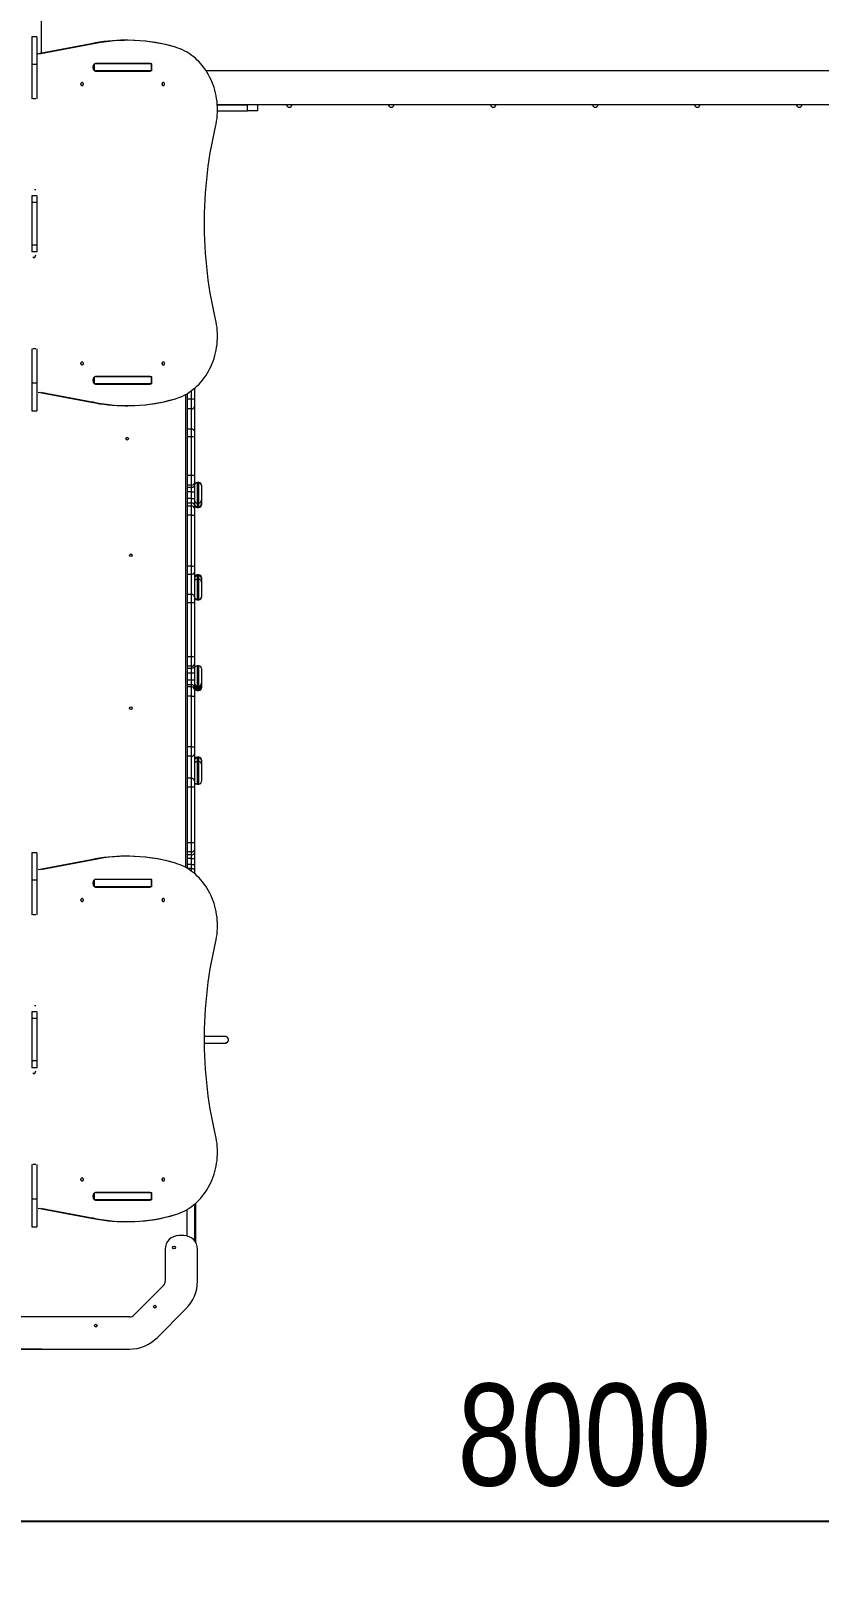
# Model space of a CAD drawing. Header units: millimetres. Extents: x -6400 to 6099, y -5761 to 5444.
# Drawn here: x -950 to 1368, y -3366 to 1187 of the extents above; entities that cross this region are included whole.
import ezdxf

# ---------------------------------------------------------------- set-up
doc = ezdxf.new("R2010")
doc.units = ezdxf.units.MM
doc.layers.add('DIKOM_РАЗМЕР_ЗОНА', color=7, linetype='Continuous')
doc.layers.add('DIKOM_РАЗМЕР_ОБЪЕКТА', color=7, linetype='Continuous')
doc.styles.add('style1', font='arial.ttf', dxfattribs={"width": 0.8})
doc.dimstyles.new('1-50', dxfattribs={"dimtxt": 300, "dimasz": 200, "dimexe": 100, "dimexo": 0, "dimgap": 100, "dimtad": 1, "dimdec": 0, "dimtxsty": 'style1', "dimcen": 200, "dimclrd": 7, "dimclre": 7, "dimclrt": 7, "dimadec": 1, "dimazin": 2, "dimtfac": 1, "dimtdec": 0, "dimtmove": 0, "dimatfit": 2, "dimfxl": 0, "dimlwd": 25, "dimlwe": 18, "dimarcsym": 0})

# ---------------------------------------------------------------- blocks, each defined once
blk = doc.blocks.new('*D11')
at = {"layer": 'Defpoints', "color": 0, "transparency": 16777216}
for p in [(4599.3, 269.7), (-3401.1, -2066.8), (-3401.1, -3197)]:
    blk.add_point(p, dxfattribs=at)
at = {"layer": 'DIKOM_РАЗМЕР_ОБЪЕКТА', "color": 7, "lineweight": 18, "transparency": 16777216}
for p, q in [((4599.3, 269.7), (4599.3, -3297)), ((-3401.1, -2066.8), (-3401.1, -3297))]:
    blk.add_line(p, q, dxfattribs=at)
at = {"layer": 'DIKOM_РАЗМЕР_ОБЪЕКТА', "color": 7, "lineweight": 25, "transparency": 16777216}
blk.add_line((4399.3, -3197), (-3201.1, -3197), dxfattribs=at)
at = {"layer": 'DIKOM_РАЗМЕР_ОБЪЕКТА', "color": 7, "transparency": 16777216}
for points in [[(-3201.1, -3163.7), (-3201.1, -3230.3), (-3401.1, -3197)], [(4399.3, -3163.7), (4399.3, -3230.3), (4599.3, -3197)]]:
    blk.add_solid(points, dxfattribs=at)
at = {"layer": 'DIKOM_РАЗМЕР_ОБЪЕКТА', "color": 7, "transparency": 16777216, "insert": (677, -2943.8), "char_height": 300, "attachment_point": 5, "style": 'style1'}
blk.add_mtext('8000', dxfattribs=at)
blk = doc.blocks.new('*D12')
at = {"layer": 'Defpoints', "color": 0, "transparency": 16777216}
for p in [(6099.3, 868.2), (-5401.1, -1782.3), (-5401.1, -5661.3)]:
    blk.add_point(p, dxfattribs=at)
at = {"layer": 'DIKOM_РАЗМЕР_ЗОНА', "color": 7, "lineweight": 18, "transparency": 16777216}
for p, q in [((6099.3, 868.2), (6099.3, -5761.3)), ((-5401.1, -1782.3), (-5401.1, -5761.3))]:
    blk.add_line(p, q, dxfattribs=at)
at = {"layer": 'DIKOM_РАЗМЕР_ЗОНА', "color": 7, "lineweight": 25, "transparency": 16777216}
blk.add_line((5899.3, -5661.3), (-5201.1, -5661.3), dxfattribs=at)
at = {"layer": 'DIKOM_РАЗМЕР_ЗОНА', "color": 7, "transparency": 16777216}
for points in [[(-5201.1, -5628), (-5201.1, -5694.6), (-5401.1, -5661.3)], [(5899.3, -5628), (5899.3, -5694.6), (6099.3, -5661.3)]]:
    blk.add_solid(points, dxfattribs=at)
at = {"layer": 'DIKOM_РАЗМЕР_ЗОНА', "color": 7, "transparency": 16777216, "insert": (601.7, -5408.1), "char_height": 300, "attachment_point": 5, "style": 'style1'}
blk.add_mtext('11500', dxfattribs=at)
blk = doc.blocks.new('*D13')
at = {"layer": 'Defpoints', "color": 0, "transparency": 16777216}
for p in [(2050.4, 3929.7), (-4798.2, -2690.3), (-918.6, -2690.3)]:
    blk.add_point(p, dxfattribs=at)
at = {"layer": 'DIKOM_РАЗМЕР_ОБЪЕКТА', "color": 7, "lineweight": 18, "transparency": 16777216}
for p, q in [((2050.4, 3929.7), (-4898.2, 3929.7)), ((-918.6, -2690.3), (-4898.2, -2690.3))]:
    blk.add_line(p, q, dxfattribs=at)
at = {"layer": 'DIKOM_РАЗМЕР_ОБЪЕКТА', "color": 7, "lineweight": 25, "transparency": 16777216}
blk.add_line((-4798.2, 3729.7), (-4798.2, -2490.3), dxfattribs=at)
at = {"layer": 'DIKOM_РАЗМЕР_ОБЪЕКТА', "color": 7, "transparency": 16777216}
for points in [[(-4831.6, 3729.7), (-4764.9, 3729.7), (-4798.2, 3929.7)], [(-4831.6, -2490.3), (-4764.9, -2490.3), (-4798.2, -2690.3)]]:
    blk.add_solid(points, dxfattribs=at)
at = {"layer": 'DIKOM_РАЗМЕР_ОБЪЕКТА', "color": 7, "transparency": 16777216, "insert": (-5051.4, 1197.8), "char_height": 300, "attachment_point": 5, "rotation": 90, "style": 'style1'}
blk.add_mtext('6600', dxfattribs=at)
blk = doc.blocks.new('*D14')
at = {"layer": 'Defpoints', "color": 0, "transparency": 16777216}
for p in [(1087.3, 5444.2), (-5949.5, -4273.6), (-1419.1, -4273.6)]:
    blk.add_point(p, dxfattribs=at)
at = {"layer": 'DIKOM_РАЗМЕР_ЗОНА', "color": 7, "lineweight": 18, "transparency": 16777216}
for p, q in [((1087.3, 5444.2), (-6049.5, 5444.2)), ((-1419.1, -4273.6), (-6049.5, -4273.6))]:
    blk.add_line(p, q, dxfattribs=at)
at = {"layer": 'DIKOM_РАЗМЕР_ЗОНА', "color": 7, "lineweight": 25, "transparency": 16777216}
blk.add_line((-5949.5, 5244.2), (-5949.5, -4073.6), dxfattribs=at)
at = {"layer": 'DIKOM_РАЗМЕР_ЗОНА', "color": 7, "transparency": 16777216}
for points in [[(-5982.8, 5244.2), (-5916.2, 5244.2), (-5949.5, 5444.2)], [(-5982.8, -4073.6), (-5916.2, -4073.6), (-5949.5, -4273.6)]]:
    blk.add_solid(points, dxfattribs=at)
at = {"layer": 'DIKOM_РАЗМЕР_ЗОНА', "color": 7, "transparency": 16777216, "insert": (-6202.7, 1074.7), "char_height": 300, "attachment_point": 5, "rotation": 90, "style": 'style1'}
blk.add_mtext('9700', dxfattribs=at)

msp = doc.modelspace()

# ---------------------------------------------------------------- linework, layer by layer
at = {"color": 7, "linetype": 'Continuous', "lineweight": 15}
for p, q in [((-919.7, 1121.6), (-919.7, 1519.7)), ((-933.2, 1170), (-948.2, 1170)), ((-948.2, 1170), (-948.2, 1088.8)), ((-933.2, 1170), (-933.2, 1088.8)), ((-773.2, 1149.1), (-928.9, 1119.9)), ((-773.2, 1149.1), (-928.9, 1119.9)), ((-765.7, 1149.1), (-921.4, 1119.9)), ((-765.7, 1149.1), (-773.2, 1149.1)), ((-665.5, 1159.5), (-673, 1159.5)), ((-665.5, 1159.5), (-673, 1159.5)), ((-921.4, 1119.9), (-928.9, 1119.9)), ((-933.2, 1088.8), (-948.2, 1088.8)), ((-948.2, 1088.8), (-948.2, 987)), ((-933.2, 1088.8), (-933.2, 987)), ((-767.9, 1082.4), (-767.9, 1077.9)), ((-763.1, 1069.7), (-763.1, 1090.7)), ((-596.3, 1090.7), (-763.1, 1090.7)), ((-596.3, 1069.7), (-763.1, 1069.7)), ((-601.1, 1091.4), (-760.1, 1091.4)), ((-760.1, 1068.9), (-601.1, 1068.9)), ((-606.6, 1069.7), (-606.6, 1069.3)), ((-596.3, 1069.7), (-596.3, 1090.7)), ((-595.2, 1090.7), (-596.3, 1090.7)), ((-595.2, 1069.7), (-596.3, 1069.7)), ((-595.2, 1069.7), (-595.2, 1090.7)), ((1557, 1069.7), (-435, 1069.7)), ((-936.2, 987), (-945.2, 987)), ((-402.2, 969.7), (-313.1, 969.7)), ((1521.1, 969.7), (-402.2, 969.7)), ((-313.1, 951.7), (-313.1, 969.7)), ((-283.1, 951.7), (-283.1, 969.7)), ((-200.8, 969.6), (-199.8, 969.6)), ((-181.8, 969.5), (-180.8, 969.5)), ((99.2, 969.6), (100.2, 969.6)), ((118.2, 969.5), (119.2, 969.5)), ((399.2, 969.6), (400.2, 969.6)), ((418.2, 969.5), (419.2, 969.5)), ((699.2, 969.6), (700.2, 969.6)), ((718.2, 969.5), (719.2, 969.5)), ((999.2, 969.6), (1000.2, 969.6)), ((1018.2, 969.5), (1019.2, 969.5)), ((1299.2, 969.6), (1300.2, 969.6)), ((1318.2, 969.5), (1319.2, 969.5)), ((-401.7, 951.7), (-313.1, 951.7)), ((-283.1, 951.7), (-313.1, 951.7)), ((-933.2, 702.1), (-948.2, 702.1)), ((-948.2, 702.1), (-948.2, 682.1)), ((-936.2, 719.2), (-940.3, 719.2)), ((-933.2, 702.1), (-933.2, 682.1)), ((-933.2, 682.1), (-948.2, 682.1)), ((-948.2, 682.1), (-948.2, 557.3)), ((-933.2, 682.1), (-933.2, 557.3)), ((-933.2, 557.3), (-948.2, 557.3)), ((-948.2, 557.3), (-948.2, 537.2)), ((-933.2, 557.3), (-933.2, 537.2)), ((-933.2, 537.2), (-948.2, 537.2)), ((-941.1, 520.2), (-945.2, 520.2)), ((-948.2, 252.4), (-948.2, 150.6)), ((-936.2, 252.4), (-945.2, 252.4)), ((-933.2, 252.4), (-933.2, 150.6)), ((-933.2, 150.6), (-948.2, 150.6)), ((-948.2, 150.6), (-948.2, 69.4)), ((-933.2, 150.6), (-933.2, 69.4)), ((-767.9, 161.4), (-767.9, 156.9)), ((-763.1, 148.7), (-763.1, 169.7)), ((-596.3, 169.7), (-763.1, 169.7)), ((-596.3, 148.7), (-763.1, 148.7)), ((-601.1, 170.4), (-760.1, 170.4)), ((-760.1, 147.9), (-601.1, 147.9)), ((-606.6, 170.1), (-606.6, 169.7)), ((-596.3, 148.7), (-596.3, 169.7)), ((-595.2, 169.7), (-596.3, 169.7)), ((-595.2, 148.7), (-596.3, 148.7)), ((-595.2, 148.7), (-595.2, 169.7)), ((-928.9, 124.5), (-773.2, 95.2)), ((-921.4, 124.5), (-765.7, 95.2)), ((-765.7, 95.2), (-773.2, 95.2)), ((-495.7, 117.7), (-495.7, -1273.3)), ((-490.7, 120.5), (-490.7, 103.8)), ((-477.7, 103.8), (-490.7, 103.8)), ((-490.7, 103.8), (-490.7, 75.4)), ((-477.7, 103.8), (-477.7, 129.2)), ((-477.7, 75.4), (-477.7, 103.8)), ((-469.7, 135.5), (-469.7, 103.2)), ((-469.7, 103.2), (-469.7, 82.4)), ((-948.2, 69.4), (-933.2, 69.4)), ((-673, 84.8), (-665.5, 84.8)), ((-477.7, 75.4), (-490.7, 75.4)), ((-490.7, 75.4), (-490.7, 16.1)), ((-477.7, 16.1), (-477.7, 75.4)), ((-469.7, 82.4), (-469.7, 9.5)), ((-477.7, 16.1), (-490.7, 16.1)), ((-490.7, 16.1), (-490.7, -7.1)), ((-477.7, -7.1), (-477.7, 16.1)), ((-469.7, 9.5), (-469.7, -7.5)), ((-477.7, -7.1), (-490.7, -7.1)), ((-490.7, -7.1), (-490.7, -120.9)), ((-477.7, -120.9), (-477.7, -7.1)), ((-469.7, -7.5), (-469.7, -121.3)), ((-477.7, -120.9), (-490.7, -120.9)), ((-490.7, -120.9), (-490.7, -148.7)), ((-477.7, -148.7), (-477.7, -120.9)), ((-469.7, -121.3), (-469.7, -141.7)), ((-477.7, -148.7), (-490.7, -148.7)), ((-490.7, -148.7), (-490.7, -155.8)), ((-477.7, -155.8), (-490.7, -155.8)), ((-490.7, -155.8), (-490.7, -168.8)), ((-477.7, -168.8), (-490.7, -168.8)), ((-490.7, -168.8), (-490.7, -188.4)), ((-477.7, -155.8), (-477.7, -148.7)), ((-477.7, -168.8), (-477.7, -155.8)), ((-477.7, -188.4), (-477.7, -168.8)), ((-469.7, -141.7), (-469.7, -150.4)), ((-469.7, -150.4), (-469.7, -168.5)), ((-469.7, -168.5), (-469.7, -188.1)), ((-456.7, -141.4), (-461.7, -141.4)), ((-461.7, -141.4), (-461.7, -142.5)), ((-456.7, -142.4), (-461.7, -142.4)), ((-461.7, -142.4), (-461.7, -201.4)), ((-456.7, -142.5), (-456.7, -141.4)), ((-456.7, -201.4), (-456.7, -142.4)), ((-448.7, -149.4), (-448.7, -150.2)), ((-448.7, -150.2), (-448.7, -150.4)), ((-448.7, -150.4), (-448.7, -193.4)), ((-477.7, -188.4), (-490.7, -188.4)), ((-490.7, -188.4), (-490.7, -201.6)), ((-477.7, -201.6), (-490.7, -201.6)), ((-490.7, -201.6), (-490.7, -210.3)), ((-477.7, -210.3), (-490.7, -210.3)), ((-490.7, -210.3), (-490.7, -237.6)), ((-477.7, -201.6), (-477.7, -188.4)), ((-477.7, -210.3), (-477.7, -201.6)), ((-477.7, -237.6), (-477.7, -210.3)), ((-469.7, -188.1), (-469.7, -206.6)), ((-469.7, -206.6), (-469.7, -217.4)), ((-469.7, -217.4), (-469.7, -237.4)), ((-461.7, -201.4), (-456.7, -201.4)), ((-461.7, -201.4), (-461.7, -211.9)), ((-461.7, -211.9), (-456.7, -211.9)), ((-461.7, -211.9), (-456.7, -211.9)), ((-461.7, -211.9), (-461.7, -211.9)), ((-461.7, -211.9), (-461.7, -212.3)), ((-461.7, -212.3), (-456.7, -212.3)), ((-461.7, -212.3), (-461.7, -213.5)), ((-461.7, -213.5), (-456.7, -213.5)), ((-461.7, -213.5), (-461.7, -214.7)), ((-461.7, -214.7), (-456.7, -214.7)), ((-461.7, -214.7), (-456.7, -214.7)), ((-461.7, -214.7), (-461.7, -214.7)), ((-456.7, -211.9), (-456.7, -201.4)), ((-456.7, -211.9), (-456.7, -211.9)), ((-456.7, -212.3), (-456.7, -211.9)), ((-456.7, -213.5), (-456.7, -212.3)), ((-456.7, -214.7), (-456.7, -213.5)), ((-456.7, -214.7), (-456.7, -214.7)), ((-448.7, -193.4), (-448.7, -203.9)), ((-448.7, -203.9), (-448.7, -203.9)), ((-448.7, -203.9), (-448.7, -204.6)), ((-448.7, -204.6), (-448.7, -205.5)), ((-448.7, -205.5), (-448.7, -206.7)), ((-448.7, -206.7), (-448.7, -206.7)), ((-477.7, -237.6), (-490.7, -237.6)), ((-490.7, -237.6), (-490.7, -387)), ((-477.7, -387), (-477.7, -237.6)), ((-469.7, -237.4), (-469.7, -386.8)), ((-477.7, -387), (-490.7, -387)), ((-490.7, -387), (-490.7, -411.4)), ((-477.7, -411.4), (-477.7, -387)), ((-469.7, -386.8), (-469.7, -404.7)), ((-469.7, -404.7), (-469.7, -477.2)), ((-477.7, -411.4), (-490.7, -411.4)), ((-490.7, -411.4), (-490.7, -470.5)), ((-477.7, -470.5), (-477.7, -411.4)), ((-456.7, -412.8), (-461.7, -412.8)), ((-461.7, -412.8), (-461.7, -414)), ((-456.7, -412.8), (-461.7, -412.8)), ((-461.7, -412.8), (-461.7, -412.8)), ((-461.7, -414), (-461.7, -415.2)), ((-456.7, -414), (-461.7, -414)), ((-456.7, -415.2), (-461.7, -415.2)), ((-461.7, -415.2), (-461.7, -415.6)), ((-456.7, -415.6), (-461.7, -415.6)), ((-461.7, -415.6), (-461.7, -426)), ((-456.7, -415.6), (-461.7, -415.6)), ((-461.7, -415.6), (-461.7, -415.6)), ((-456.7, -426), (-461.7, -426)), ((-461.7, -426), (-461.7, -485)), ((-456.7, -414), (-456.7, -412.8)), ((-456.7, -412.8), (-456.7, -412.8)), ((-456.7, -415.2), (-456.7, -414)), ((-456.7, -415.6), (-456.7, -415.2)), ((-456.7, -426), (-456.7, -415.6)), ((-456.7, -415.6), (-456.7, -415.6)), ((-456.7, -485), (-456.7, -426)), ((-448.7, -420.8), (-448.7, -421.9)), ((-448.7, -420.8), (-448.7, -420.8)), ((-448.7, -421.9), (-448.7, -422.8)), ((-448.7, -422.8), (-448.7, -423.6)), ((-448.7, -423.6), (-448.7, -434)), ((-448.7, -423.6), (-448.7, -423.6)), ((-448.7, -434), (-448.7, -477)), ((-477.7, -470.5), (-490.7, -470.5)), ((-490.7, -470.5), (-490.7, -495)), ((-477.7, -495), (-490.7, -495)), ((-490.7, -495), (-490.7, -654.4)), ((-477.7, -495), (-477.7, -470.5)), ((-477.7, -654.4), (-477.7, -495)), ((-469.7, -477.2), (-469.7, -495.2)), ((-469.7, -495.2), (-469.7, -654.6)), ((-461.7, -485), (-456.7, -485)), ((-461.7, -485), (-461.7, -486.1)), ((-461.7, -486.1), (-456.7, -486.1)), ((-456.7, -486.1), (-456.7, -485)), ((-448.7, -477), (-448.7, -477.3)), ((-448.7, -477.3), (-448.7, -478.1)), ((-477.7, -654.4), (-490.7, -654.4)), ((-490.7, -654.4), (-490.7, -681.4)), ((-477.7, -681.4), (-490.7, -681.4)), ((-490.7, -681.4), (-490.7, -687.8)), ((-477.7, -681.4), (-477.7, -654.4)), ((-477.7, -687.8), (-477.7, -681.4)), ((-469.7, -654.6), (-469.7, -674.4)), ((-469.7, -674.4), (-469.7, -682.2)), ((-469.7, -682.2), (-469.7, -701.6)), ((-456.7, -680.4), (-461.7, -680.4)), ((-461.7, -680.4), (-461.7, -739.4)), ((-456.7, -739.4), (-456.7, -680.4)), ((-477.7, -687.8), (-490.7, -687.8)), ((-490.7, -687.8), (-490.7, -701.6)), ((-477.7, -701.6), (-490.7, -701.6)), ((-490.7, -701.6), (-490.7, -722.4)), ((-477.7, -722.4), (-490.7, -722.4)), ((-490.7, -722.4), (-490.7, -736.3)), ((-477.7, -701.6), (-477.7, -687.8)), ((-469.7, -701.6), (-477.7, -701.6)), ((-477.7, -722.4), (-477.7, -701.6)), ((-477.7, -736.3), (-477.7, -722.4)), ((-469.7, -722.4), (-477.7, -722.4)), ((-469.7, -701.6), (-469.7, -722.4)), ((-469.7, -722.4), (-469.7, -741.9)), ((-448.7, -688.4), (-448.7, -731.4)), ((-477.7, -736.3), (-490.7, -736.3)), ((-490.7, -736.3), (-490.7, -742.6)), ((-477.7, -742.6), (-490.7, -742.6)), ((-490.7, -742.6), (-490.7, -769.7)), ((-477.7, -769.7), (-490.7, -769.7)), ((-490.7, -769.7), (-490.7, -918.9)), ((-477.7, -742.6), (-477.7, -736.3)), ((-477.7, -769.7), (-477.7, -742.6)), ((-477.7, -918.9), (-477.7, -769.7)), ((-469.7, -741.9), (-469.7, -749.6)), ((-469.7, -749.6), (-469.7, -769.5)), ((-469.7, -769.5), (-469.7, -918.7)), ((-456.7, -739.4), (-461.7, -739.4)), ((-461.7, -739.4), (-461.7, -741.7)), ((-456.7, -741.7), (-461.7, -741.7)), ((-461.7, -741.7), (-461.7, -744.9)), ((-456.7, -744.9), (-461.7, -744.9)), ((-461.7, -744.9), (-461.7, -747.8)), ((-456.7, -747.8), (-461.7, -747.8)), ((-461.7, -747.8), (-461.7, -749.3)), ((-456.7, -749.3), (-461.7, -749.3)), ((-461.7, -749.3), (-461.7, -753)), ((-461.7, -753), (-456.7, -753)), ((-456.7, -753), (-461.7, -753)), ((-461.7, -753), (-461.7, -753)), ((-456.7, -741.7), (-456.7, -739.4)), ((-456.7, -744.9), (-456.7, -741.7)), ((-456.7, -747.8), (-456.7, -744.9)), ((-456.7, -749.3), (-456.7, -747.8)), ((-456.7, -753), (-456.7, -749.3)), ((-456.7, -753), (-456.7, -753)), ((-448.7, -731.4), (-448.7, -733.7)), ((-448.7, -733.7), (-448.7, -737.3)), ((-448.7, -737.3), (-448.7, -740.2)), ((-448.7, -740.2), (-448.7, -741.3)), ((-448.7, -741.3), (-448.7, -745)), ((-448.7, -745), (-448.7, -745)), ((-477.7, -918.9), (-490.7, -918.9)), ((-490.7, -918.9), (-490.7, -946.3)), ((-477.7, -946.3), (-490.7, -946.3)), ((-490.7, -946.3), (-490.7, -1011.3)), ((-477.7, -946.3), (-477.7, -918.9)), ((-477.7, -1011.3), (-477.7, -946.3)), ((-469.7, -918.7), (-469.7, -938.8)), ((-469.7, -938.8), (-469.7, -1018.6)), ((-456.7, -949.2), (-461.7, -949.2)), ((-456.7, -949.2), (-461.7, -949.2)), ((-461.7, -949.2), (-461.7, -951.1)), ((-461.7, -949.2), (-461.7, -949.2)), ((-456.7, -951.1), (-461.7, -951.1)), ((-461.7, -951.1), (-461.7, -962.1)), ((-456.7, -951.1), (-461.7, -951.1)), ((-461.7, -951.1), (-461.7, -951.1)), ((-456.7, -951.1), (-456.7, -949.2)), ((-456.7, -949.2), (-456.7, -949.2)), ((-456.7, -962.1), (-456.7, -951.1)), ((-456.7, -951.1), (-456.7, -951.1)), ((-456.7, -962.1), (-461.7, -962.1)), ((-461.7, -962.1), (-461.7, -1028.1)), ((-456.7, -1028.1), (-456.7, -962.1)), ((-448.7, -957.2), (-448.7, -959.1)), ((-448.7, -957.2), (-448.7, -957.2)), ((-448.7, -959.1), (-448.7, -970.1)), ((-448.7, -959.1), (-448.7, -959.1)), ((-448.7, -970.1), (-448.7, -1020.1)), ((-477.7, -1011.3), (-490.7, -1011.3)), ((-490.7, -1011.3), (-490.7, -1037.3)), ((-477.7, -1037.3), (-490.7, -1037.3)), ((-490.7, -1037.3), (-490.7, -1200.9)), ((-477.7, -1037.3), (-477.7, -1011.3)), ((-477.7, -1200.9), (-477.7, -1037.3)), ((-469.7, -1018.6), (-469.7, -1037.7)), ((-469.7, -1037.7), (-469.7, -1201.2)), ((-461.7, -1028.1), (-456.7, -1028.1)), ((-477.7, -1200.9), (-490.7, -1200.9)), ((-490.7, -1200.9), (-490.7, -1227.7)), ((-477.7, -1227.7), (-490.7, -1227.7)), ((-490.7, -1227.7), (-490.7, -1236)), ((-477.7, -1227.7), (-477.7, -1200.9)), ((-477.7, -1236), (-477.7, -1227.7)), ((-469.7, -1201.2), (-469.7, -1220.9)), ((-469.7, -1220.9), (-469.7, -1231.2)), ((-933.2, -1230), (-948.2, -1230)), ((-948.2, -1230), (-948.2, -1311.2)), ((-933.2, -1230), (-933.2, -1311.2)), ((-773.2, -1250.9), (-928.9, -1280.1)), ((-765.7, -1250.9), (-921.4, -1280.1)), ((-765.7, -1250.9), (-773.2, -1250.9)), ((-665.5, -1240.5), (-673, -1240.5)), ((-665.5, -1240.5), (-673, -1240.5)), ((-477.7, -1236), (-490.7, -1236)), ((-490.7, -1236), (-490.7, -1247.4)), ((-477.7, -1247.4), (-490.7, -1247.4)), ((-490.7, -1247.4), (-490.7, -1264.7)), ((-477.7, -1264.7), (-490.7, -1264.7)), ((-490.7, -1264.7), (-490.7, -1276.2)), ((-477.7, -1247.4), (-477.7, -1236)), ((-477.7, -1264.7), (-477.7, -1247.4)), ((-477.7, -1276.4), (-477.7, -1264.7)), ((-469.7, -1231.2), (-469.7, -1247.1)), ((-469.7, -1247.1), (-469.7, -1264.4)), ((-469.7, -1264.4), (-469.7, -1280.8)), ((-933.2, -1311.2), (-948.2, -1311.2)), ((-948.2, -1311.2), (-948.2, -1413)), ((-933.2, -1311.2), (-933.2, -1413)), ((-767.9, -1317.6), (-767.9, -1322.1)), ((-763.1, -1330.3), (-763.1, -1309.3)), ((-596.3, -1309.3), (-763.1, -1309.3)), ((-601.1, -1308.6), (-760.1, -1308.6)), ((-596.3, -1330.3), (-596.3, -1309.3)), ((-595.2, -1309.3), (-596.3, -1309.3)), ((-595.2, -1330.3), (-595.2, -1309.3)), ((-477.7, -1276.4), (-490.4, -1276.4)), ((-477.7, -1284.8), (-477.7, -1276.4)), ((-469.7, -1280.8), (-469.7, -1291.1)), ((-596.3, -1330.3), (-763.1, -1330.3)), ((-760.1, -1331.1), (-601.1, -1331.1)), ((-606.6, -1330.3), (-606.6, -1330.7)), ((-595.2, -1330.3), (-596.3, -1330.3)), ((-936.2, -1413), (-945.2, -1413)), ((-936.2, -1680.8), (-940.3, -1680.8)), ((-933.2, -1697.9), (-948.2, -1697.9)), ((-948.2, -1697.9), (-948.2, -1717.9)), ((-933.2, -1717.9), (-948.2, -1717.9)), ((-948.2, -1717.9), (-948.2, -1842.7)), ((-933.2, -1697.9), (-933.2, -1717.9)), ((-933.2, -1717.9), (-933.2, -1842.7)), ((-379.3, -1770.8), (-440.1, -1770.8)), ((-440.1, -1789.8), (-379.3, -1789.8)), ((-440.1, -1790.1), (-429, -1790)), ((-933.2, -1842.7), (-948.2, -1842.7)), ((-948.2, -1842.7), (-948.2, -1862.8)), ((-933.2, -1862.8), (-948.2, -1862.8)), ((-933.2, -1842.7), (-933.2, -1862.8)), ((-941.1, -1879.8), (-945.2, -1879.8)), ((-948.2, -2147.6), (-948.2, -2249.4)), ((-936.2, -2147.6), (-945.2, -2147.6)), ((-933.2, -2147.6), (-933.2, -2249.4)), ((-763.1, -2251.3), (-763.1, -2230.3)), ((-596.3, -2230.3), (-763.1, -2230.3)), ((-601.1, -2229.6), (-760.1, -2229.6)), ((-606.6, -2229.9), (-606.6, -2230.3)), ((-596.3, -2251.3), (-596.3, -2230.3)), ((-595.2, -2230.3), (-596.3, -2230.3)), ((-595.2, -2251.3), (-595.2, -2230.3)), ((-933.2, -2249.4), (-948.2, -2249.4)), ((-948.2, -2249.4), (-948.2, -2330.6)), ((-933.2, -2249.4), (-933.2, -2330.6)), ((-928.9, -2275.5), (-773.2, -2304.8)), ((-921.4, -2275.5), (-765.7, -2304.8)), ((-767.9, -2238.6), (-767.9, -2243.1)), ((-596.3, -2251.3), (-763.1, -2251.3)), ((-760.1, -2252.1), (-601.1, -2252.1)), ((-595.2, -2251.3), (-596.3, -2251.3)), ((-469.7, -2264.5), (-469.7, -2371)), ((-465.7, -2377), (-465.7, -2261.1)), ((-765.7, -2304.8), (-773.2, -2304.8)), ((-673, -2315.2), (-665.5, -2315.2)), ((-490.7, -2357.6), (-490.7, -2279.5)), ((-948.2, -2330.6), (-933.2, -2330.6)), ((-500.7, -2356.3), (-515.7, -2356.3)), ((-555.7, -2396.3), (-555.7, -2490.3)), ((-460.7, -2490.3), (-460.7, -2396.3)), ((-561.6, -2504.5), (-646.6, -2589.5)), ((-660.7, -2595.3), (-1222.7, -2595.3)), ((-579.4, -2656.6), (-494.4, -2571.6)), ((-1222.7, -2690.3), (-660.7, -2690.3))]:
    msp.add_line(p, q, dxfattribs=at)
at = {"color": 7, "linetype": 'Continuous', "lineweight": 15, "flags": 128}
for points in [[(-407.4, 905.2), (-405.7, 913.3), (-404.3, 921.5), (-403.1, 929.8), (-402.3, 938.1), (-401.9, 946.4), (-401.7, 954.8), (-401.8, 963.1), (-402.3, 971.5), (-403.1, 979.8), (-404.2, 988.1), (-405.6, 996.3), (-407.3, 1004.4), (-409.4, 1012.4), (-411.7, 1020.3), (-414.4, 1028.1), (-417.3, 1035.7), (-420.5, 1043.2), (-424, 1050.5), (-427.8, 1057.7), (-431.8, 1064.6), (-436.1, 1071.3), (-440.7, 1077.8), (-445.5, 1084.1), (-450.5, 1090.1), (-455.8, 1095.8), (-461.3, 1101.3), (-466.9, 1106.5), (-472.8, 1111.4), (-478.9, 1116), (-485.1, 1120.3), (-491.4, 1124.2), (-498, 1127.9), (-504.6, 1131.2), (-511.4, 1134.1), (-518.3, 1136.7), (-525.2, 1139)], [(-800.1, 1026.3), (-799, 1026.5), (-798.1, 1027), (-797.2, 1027.8), (-796.7, 1028.9), (-796.3, 1030.1), (-796.3, 1031.3), (-796.7, 1032.5), (-797.2, 1033.6), (-798.1, 1034.4), (-799, 1034.9), (-800.1, 1035.1), (-801.2, 1034.9), (-802.2, 1034.4), (-803, 1033.6), (-803.6, 1032.5), (-803.9, 1031.3), (-803.9, 1030.1), (-803.6, 1028.9), (-803, 1027.8), (-802.2, 1027), (-801.2, 1026.5), (-800.1, 1026.3)], [(-561.1, 1026.3), (-560, 1026.5), (-559, 1027), (-558.2, 1027.8), (-557.6, 1028.9), (-557.3, 1030.1), (-557.3, 1031.3), (-557.6, 1032.5), (-558.2, 1033.6), (-559, 1034.4), (-560, 1034.9), (-561.1, 1035.1), (-562.2, 1034.9), (-563.2, 1034.4), (-564, 1033.6), (-564.6, 1032.5), (-564.9, 1031.3), (-564.9, 1030.1), (-564.6, 1028.9), (-564, 1027.8), (-563.2, 1027), (-562.2, 1026.5), (-561.1, 1026.3)], [(-200.8, 969.7), (-200.8, 969.6), (-200.8, 969.6)], [(-199.7, 969.7), (-199.8, 969.6), (-199.8, 969.7)], [(-181.8, 969.7), (-181.8, 969.5), (-181.8, 969.5)], [(-180.7, 969.7), (-180.7, 969.6), (-180.8, 969.5), (-180.8, 969.7)], [(99.2, 969.7), (99.2, 969.6), (99.2, 969.6)], [(100.3, 969.7), (100.2, 969.6), (100.2, 969.7)], [(118.2, 969.7), (118.2, 969.5), (118.2, 969.5)], [(119.3, 969.7), (119.3, 969.6), (119.2, 969.5), (119.2, 969.7)], [(399.2, 969.7), (399.2, 969.6), (399.2, 969.6)], [(400.3, 969.7), (400.2, 969.6), (400.2, 969.7)], [(418.2, 969.7), (418.2, 969.5), (418.2, 969.5)], [(419.3, 969.7), (419.3, 969.6), (419.2, 969.5), (419.2, 969.7)], [(699.2, 969.7), (699.2, 969.6), (699.2, 969.6)], [(700.3, 969.7), (700.2, 969.6), (700.2, 969.7)], [(718.2, 969.7), (718.2, 969.5), (718.2, 969.5)], [(719.3, 969.7), (719.3, 969.6), (719.2, 969.5), (719.2, 969.7)], [(999.2, 969.7), (999.2, 969.6), (999.2, 969.6)], [(1000.3, 969.7), (1000.2, 969.6), (1000.2, 969.7)], [(1018.2, 969.7), (1018.2, 969.5), (1018.2, 969.5)], [(1019.3, 969.7), (1019.3, 969.6), (1019.2, 969.5), (1019.2, 969.7)], [(1299.2, 969.7), (1299.2, 969.6), (1299.2, 969.6)], [(1300.3, 969.7), (1300.2, 969.6), (1300.2, 969.7)], [(1318.2, 969.7), (1318.2, 969.5), (1318.2, 969.5)], [(1319.3, 969.7), (1319.3, 969.6), (1319.2, 969.5), (1319.2, 969.7)], [(-407.4, 339.1), (-411.8, 358.2), (-415.8, 377.4), (-419.5, 396.7), (-422.9, 416), (-426, 435.5), (-428.8, 455), (-431.3, 474.5), (-433.5, 494.1), (-435.4, 513.7), (-437, 533.4), (-438.2, 553.1), (-439.1, 572.8), (-439.8, 592.5), (-440.1, 612.3), (-440.1, 632), (-439.8, 651.8), (-439.1, 671.5), (-438.2, 691.2), (-437, 710.9), (-435.4, 730.6), (-433.5, 750.2), (-431.3, 769.8), (-428.8, 789.4), (-426, 808.9), (-422.9, 828.3), (-419.5, 847.6), (-415.8, 866.9), (-411.8, 886.1), (-407.4, 905.2)], [(-525.2, 105.3), (-518.3, 107.6), (-511.4, 110.2), (-504.6, 113.2), (-498, 116.5), (-491.4, 120.1), (-485.1, 124.1), (-478.9, 128.3), (-472.8, 132.9), (-466.9, 137.8), (-461.3, 143), (-455.8, 148.5), (-450.5, 154.2), (-445.5, 160.2), (-440.7, 166.5), (-436.1, 173), (-431.8, 179.7), (-427.8, 186.7), (-424, 193.8), (-420.5, 201.1), (-417.3, 208.6), (-414.4, 216.2), (-411.7, 224), (-409.4, 231.9), (-407.3, 240), (-405.6, 248.1), (-404.2, 256.3), (-403.1, 264.5), (-402.3, 272.8), (-401.8, 281.2), (-401.7, 289.5), (-401.9, 297.9), (-402.3, 306.2), (-403.1, 314.5), (-404.3, 322.8), (-405.7, 331), (-407.4, 339.1)], [(-800.1, 204.3), (-799, 204.5), (-798.1, 205), (-797.2, 205.8), (-796.7, 206.9), (-796.3, 208.1), (-796.3, 209.3), (-796.7, 210.5), (-797.2, 211.6), (-798.1, 212.4), (-799, 212.9), (-800.1, 213.1), (-801.2, 212.9), (-802.2, 212.4), (-803, 211.6), (-803.6, 210.5), (-803.9, 209.3), (-803.9, 208.1), (-803.6, 206.9), (-803, 205.8), (-802.2, 205), (-801.2, 204.5), (-800.1, 204.3)], [(-561.1, 204.3), (-560, 204.5), (-559, 205), (-558.2, 205.8), (-557.6, 206.9), (-557.3, 208.1), (-557.3, 209.3), (-557.6, 210.5), (-558.2, 211.6), (-559, 212.4), (-560, 212.9), (-561.1, 213.1), (-562.2, 212.9), (-563.2, 212.4), (-564, 211.6), (-564.6, 210.5), (-564.9, 209.3), (-564.9, 208.1), (-564.6, 206.9), (-564, 205.8), (-563.2, 205), (-562.2, 204.5), (-561.1, 204.3)], [(-469.7, 9.5), (-469.9, 10.8), (-470.3, 12), (-471.1, 13.2), (-472, 14.2), (-473.3, 15), (-474.6, 15.6), (-476.1, 16), (-477.7, 16.1)], [(-469.7, -150.4), (-469.9, -151.5), (-470.3, -152.5), (-471.1, -153.4), (-472, -154.2), (-473.3, -154.9), (-474.6, -155.4), (-476.1, -155.7), (-477.7, -155.8)], [(-469.7, -206.6), (-469.9, -205.6), (-470.3, -204.7), (-471.1, -203.8), (-472, -203), (-473.3, -202.4), (-474.6, -202), (-476.1, -201.7), (-477.7, -201.6)], [(-469.7, -404.7), (-469.9, -406), (-470.3, -407.3), (-471.1, -408.5), (-472, -409.5), (-473.3, -410.3), (-474.6, -410.9), (-476.1, -411.3), (-477.7, -411.4)], [(-469.7, -477.2), (-469.9, -475.9), (-470.3, -474.7), (-471.1, -473.5), (-472, -472.5), (-473.3, -471.6), (-474.6, -471), (-476.1, -470.6), (-477.7, -470.5)], [(-469.7, -682.2), (-469.9, -683.3), (-470.3, -684.3), (-471.1, -685.3), (-472, -686.1), (-473.3, -686.8), (-474.6, -687.3), (-476.1, -687.7), (-477.7, -687.8)], [(-469.7, -741.9), (-469.9, -740.8), (-470.3, -739.7), (-471.1, -738.8), (-472, -737.9), (-473.3, -737.2), (-474.6, -736.7), (-476.1, -736.4), (-477.7, -736.3)], [(-477.7, -1227.7), (-476.1, -1227.6), (-474.6, -1227.2), (-473.3, -1226.5), (-472, -1225.7), (-471.1, -1224.7), (-470.3, -1223.5), (-469.9, -1222.2), (-469.7, -1220.9)], [(-407.4, -1494.8), (-405.7, -1486.7), (-404.3, -1478.5), (-403.1, -1470.2), (-402.3, -1461.9), (-401.9, -1453.6), (-401.7, -1445.2), (-401.8, -1436.9), (-402.3, -1428.5), (-403.1, -1420.2), (-404.2, -1411.9), (-405.6, -1403.7), (-407.3, -1395.6), (-409.4, -1387.6), (-411.7, -1379.7), (-414.4, -1371.9), (-417.3, -1364.3), (-420.5, -1356.8), (-424, -1349.5), (-427.8, -1342.3), (-431.8, -1335.4), (-436.1, -1328.7), (-440.7, -1322.2), (-445.5, -1315.9), (-450.5, -1309.9), (-455.8, -1304.2), (-461.3, -1298.7), (-466.9, -1293.5), (-472.8, -1288.6), (-478.9, -1284), (-485.1, -1279.7), (-491.4, -1275.8), (-498, -1272.1), (-504.6, -1268.8), (-511.4, -1265.9), (-518.3, -1263.3), (-525.2, -1261)], [(-477.7, -1236), (-476.1, -1236), (-474.6, -1235.7), (-473.3, -1235.2), (-472, -1234.6), (-471.1, -1233.9), (-470.3, -1233), (-469.9, -1232.1), (-469.7, -1231.2)], [(-477.7, -1276.4), (-476.1, -1276.5), (-474.6, -1276.7), (-473.3, -1277.1), (-472, -1277.7), (-471.1, -1278.4), (-470.3, -1279.1), (-469.9, -1279.9), (-469.7, -1280.8)], [(-800.1, -1373.7), (-799, -1373.5), (-798.1, -1373), (-797.2, -1372.2), (-796.7, -1371.1), (-796.3, -1369.9), (-796.3, -1368.7), (-796.7, -1367.5), (-797.2, -1366.4), (-798.1, -1365.6), (-799, -1365.1), (-800.1, -1364.9), (-801.2, -1365.1), (-802.2, -1365.6), (-803, -1366.4), (-803.6, -1367.5), (-803.9, -1368.7), (-803.9, -1369.9), (-803.6, -1371.1), (-803, -1372.2), (-802.2, -1373), (-801.2, -1373.5), (-800.1, -1373.7)], [(-561.1, -1373.7), (-560, -1373.5), (-559, -1373), (-558.2, -1372.2), (-557.6, -1371.1), (-557.3, -1369.9), (-557.3, -1368.7), (-557.6, -1367.5), (-558.2, -1366.4), (-559, -1365.6), (-560, -1365.1), (-561.1, -1364.9), (-562.2, -1365.1), (-563.2, -1365.6), (-564, -1366.4), (-564.6, -1367.5), (-564.9, -1368.7), (-564.9, -1369.9), (-564.6, -1371.1), (-564, -1372.2), (-563.2, -1373), (-562.2, -1373.5), (-561.1, -1373.7)], [(-407.4, -2060.9), (-411.8, -2041.8), (-415.8, -2022.6), (-419.5, -2003.3), (-422.9, -1984), (-426, -1964.5), (-428.8, -1945), (-431.3, -1925.5), (-433.5, -1905.9), (-435.4, -1886.3), (-437, -1866.6), (-438.2, -1846.9), (-439.1, -1827.2), (-439.8, -1807.5), (-440.1, -1787.7), (-440.1, -1768), (-439.8, -1748.2), (-439.1, -1728.5), (-438.2, -1708.8), (-437, -1689.1), (-435.4, -1669.4), (-433.5, -1649.8), (-431.3, -1630.2), (-428.8, -1610.6), (-426, -1591.1), (-422.9, -1571.7), (-419.5, -1552.4), (-415.8, -1533.1), (-411.8, -1513.9), (-407.4, -1494.8)], [(-429, -1790), (-429, -1790), (-429, -1789.9), (-429, -1789.8)], [(-525.2, -2294.7), (-518.3, -2292.4), (-511.4, -2289.8), (-504.6, -2286.8), (-498, -2283.5), (-491.4, -2279.9), (-485.1, -2275.9), (-478.9, -2271.7), (-472.8, -2267.1), (-466.9, -2262.2), (-461.3, -2257), (-455.8, -2251.5), (-450.5, -2245.8), (-445.5, -2239.8), (-440.7, -2233.5), (-436.1, -2227), (-431.8, -2220.3), (-427.8, -2213.3), (-424, -2206.2), (-420.5, -2198.9), (-417.3, -2191.4), (-414.4, -2183.8), (-411.7, -2176), (-409.4, -2168.1), (-407.3, -2160), (-405.6, -2151.9), (-404.2, -2143.7), (-403.1, -2135.5), (-402.3, -2127.2), (-401.8, -2118.8), (-401.7, -2110.5), (-401.9, -2102.1), (-402.3, -2093.8), (-403.1, -2085.5), (-404.3, -2077.2), (-405.7, -2069), (-407.4, -2060.9)], [(-800.1, -2195.7), (-799, -2195.5), (-798.1, -2195), (-797.2, -2194.2), (-796.7, -2193.1), (-796.3, -2191.9), (-796.3, -2190.7), (-796.7, -2189.5), (-797.2, -2188.4), (-798.1, -2187.6), (-799, -2187.1), (-800.1, -2186.9), (-801.2, -2187.1), (-802.2, -2187.6), (-803, -2188.4), (-803.6, -2189.5), (-803.9, -2190.7), (-803.9, -2191.9), (-803.6, -2193.1), (-803, -2194.2), (-802.2, -2195), (-801.2, -2195.5), (-800.1, -2195.7)], [(-561.1, -2195.7), (-560, -2195.5), (-559, -2195), (-558.2, -2194.2), (-557.6, -2193.1), (-557.3, -2191.9), (-557.3, -2190.7), (-557.6, -2189.5), (-558.2, -2188.4), (-559, -2187.6), (-560, -2187.1), (-561.1, -2186.9), (-562.2, -2187.1), (-563.2, -2187.6), (-564, -2188.4), (-564.6, -2189.5), (-564.9, -2190.7), (-564.9, -2191.9), (-564.6, -2193.1), (-564, -2194.2), (-563.2, -2195), (-562.2, -2195.5), (-561.1, -2195.7)]]:
    msp.add_lwpolyline(points, dxfattribs=at)
at = {"color": 7, "linetype": 'Continuous', "lineweight": 15}
for centre in [(-667.7, -12.3), (-656.7, -355.3), (-656.7, -805.3), (-529.7, -2391.3), (-585.7, -2565.3), (-759.2, -2621.3)]:
    msp.add_circle(centre, 4, dxfattribs=at)
for centre, radius, start, end in [((-672.9, 669.6), 490, 90.0116, 101.8023), ((-665.5, 669.2), 490.3, 73.3773, 101.7891), ((-665.8, 667.5), 492, 73.3995, 89.9711), ((-927.3, 1111.7), 8.29, 101.3274, 135.4234), ((-759.4, 1083), 8.46, 94.4018, 183.8112), ((-759.4, 1077.4), 8.46, 176.1887, 265.5983), ((-608.7, 1084.5), 6.96, 63.1572, 89.7677), ((-608.7, 1075.9), 6.96, 270.229, 296.8461), ((-601.2, 1084.5), 6.96, 63.1567, 89.7677), ((-601.2, 1075.9), 6.96, 270.229, 296.8466), ((-808.9, 1030.7), 5.06, 351.2454, 8.7546), ((-808.9, 1030.7), 5.07, 351.1376, 8.8624), ((-569.9, 1030.7), 5.07, 351.1376, 8.8624), ((-190.7, 970.7), 8, 187.1808, 352.8192), ((109.3, 970.7), 8, 187.1808, 352.8192), ((409.3, 970.7), 8, 187.1808, 352.8192), ((709.3, 970.7), 8, 187.1808, 352.8192), ((1009.3, 970.7), 8, 187.1808, 352.8192), ((1309.3, 970.7), 8, 187.1808, 352.8192), ((-944.9, 528.1), 8.71, 284.1754, 2.9296), ((-808.9, 208.7), 5.06, 351.2454, 8.7546), ((-808.9, 208.7), 5.07, 351.138, 8.862), ((-569.9, 208.7), 5.07, 351.2459, 8.7541), ((-569.9, 208.7), 5.07, 351.138, 8.862), ((-759.4, 162), 8.46, 94.4018, 183.8112), ((-759.4, 156.4), 8.46, 176.1882, 265.5988), ((-608.7, 163.5), 6.96, 63.1561, 89.7687), ((-608.7, 154.9), 6.96, 270.2306, 296.8424), ((-601.2, 163.5), 6.96, 63.1557, 89.7687), ((-601.2, 154.9), 6.96, 270.2306, 296.8429), ((-672.9, 574.7), 489.9, 258.1974, 269.9889), ((-665.5, 575.1), 490.3, 258.2109, 286.6227), ((-665.9, 577.2), 492.4, 270.0368, 286.5926), ((-475.7, 77.4), 26.5, 76.9117, 94.2955), ((-477.2, 82.9), 7.54, 266.3409, 355.8005), ((-475.7, -47.3), 40.3, 81.4261, 92.8388), ((-475.7, -161.1), 40.3, 81.4249, 92.8391), ((-477.2, -141.2), 7.56, 266.4992, 356.0095), ((-475.7, -97.1), 71.7, 268.4038, 274.8004), ((-461.7, -149.4), 8, 90, 180), ((-461.7, -150.4), 8, 90, 180), ((-462, -150.3), 7.68, 120.2382, 179.5187), ((-456.7, -149.4), 8, 0, 90), ((-456.7, -150.4), 8, 0, 90), ((-456.4, -150.3), 7.68, 0.4818, 59.7613), ((-475.7, -116.7), 71.7, 268.4038, 274.8004), ((-477.3, -217.9), 7.57, 3.8151, 93.3624), ((-461.7, -193.4), 8, 180.0178, 270.0168), ((-461.7, -203.9), 8, 180, 270), ((-461.7, -203.9), 8, 180.0169, 270.0177), ((-461.9, -204.5), 7.84, 181.2162, 271.1649), ((-461.7, -205.5), 8, 180.0169, 270.0177), ((-461.7, -206.7), 8, 180, 270), ((-461.7, -206.7), 8, 180.0169, 270.0177), ((-456.7, -193.4), 8, 269.9832, 359.9822), ((-456.7, -203.9), 8, 270, 0), ((-456.7, -203.9), 8, 269.9823, 359.9831), ((-456.5, -204.5), 7.84, 268.8351, 358.7838), ((-456.7, -205.5), 8, 269.9823, 359.9831), ((-456.7, -206.7), 8, 270, 0), ((-456.7, -206.7), 8, 269.9823, 359.9831), ((-475.7, -167.6), 70.1, 268.3655, 274.9121), ((-475.7, -316.8), 70.2, 268.3705, 274.9071), ((-461.7, -420.8), 8, 90, 180), ((-461.7, -420.8), 8, 89.9832, 179.9822), ((-461.7, -421.9), 8, 89.9823, 179.9831), ((-461.9, -423), 7.84, 88.8351, 178.7838), ((-461.7, -423.6), 8, 90, 180), ((-461.7, -423.6), 8, 89.9823, 179.9831), ((-461.7, -434), 8, 89.9835, 179.9819), ((-456.7, -420.8), 8, 0, 90), ((-456.7, -420.8), 8, 0.0178, 90.0168), ((-456.7, -421.9), 8, 0.0169, 90.0177), ((-456.5, -423), 7.84, 1.2162, 91.1649), ((-456.7, -423.6), 8, 0, 90), ((-456.7, -423.6), 8, 0.0169, 90.0177), ((-456.7, -434), 8, 0.0181, 90.0165), ((-475.7, -569), 74, 85.3486, 91.5478), ((-461.7, -477), 8, 180, 270), ((-462, -477.2), 7.67, 180.4742, 239.7689), ((-461.7, -478.1), 8, 180, 270), ((-456.7, -477), 8, 270, 0), ((-456.7, -478.1), 8, 270, 0), ((-456.4, -477.2), 7.67, 300.2316, 359.5253), ((-475.7, -728.3), 74, 85.3472, 91.5492), ((-477.2, -673.9), 7.55, 266.4323, 355.9198), ((-461.7, -688.4), 8, 90, 180), ((-456.7, -688.4), 8, 0, 90), ((-477.2, -750.2), 7.55, 4.0877, 93.5718), ((-475.7, -694.9), 74.8, 268.4687, 274.6025), ((-461.7, -731.4), 8, 180.0041, 270.0048), ((-461.7, -733.7), 8, 180.0041, 270.004), ((-461.9, -737.1), 7.8, 181.5601, 271.4809), ((-461.9, -740), 7.8, 181.5601, 271.4809), ((-461.7, -741.3), 8, 180.0033, 270.0048), ((-461.7, -745), 8, 180, 270), ((-461.7, -745), 8, 180.0041, 270.004), ((-456.7, -731.4), 8, 269.9952, 359.9959), ((-456.7, -733.7), 8, 269.996, 359.9959), ((-456.5, -737.1), 7.8, 268.5191, 358.4399), ((-456.5, -740), 7.8, 268.5191, 358.4399), ((-456.7, -741.3), 8, 269.9952, 359.9967), ((-456.7, -745), 8, 270, 0), ((-456.7, -745), 8, 269.996, 359.9959), ((-475.7, -844.1), 74.8, 268.4687, 274.6025), ((-477.5, -938.6), 7.78, 268.3399, 358.239), ((-461.7, -957.2), 8, 90, 180), ((-461.7, -957.2), 7.99, 89.9614, 179.9604), ((-461.7, -959.1), 8, 90, 180), ((-461.7, -959.1), 7.99, 89.9606, 179.9612), ((-456.7, -957.2), 8, 0, 90), ((-456.7, -957.2), 7.99, 0.0396, 90.0386), ((-456.7, -959.1), 8, 0, 90), ((-456.7, -959.1), 7.99, 0.0388, 90.0394), ((-461.7, -970.1), 7.99, 89.9614, 179.9604), ((-456.7, -970.1), 7.99, 0.0396, 90.0386), ((-477.4, -1019), 7.68, 2.6679, 92.438), ((-475.7, -1079.1), 41.9, 81.7554, 92.7318), ((-461.7, -1020.1), 8, 180, 270), ((-456.7, -1020.1), 8, 270, 0), ((-475.7, -1242.7), 41.9, 81.7561, 92.7293), ((-672.9, -1730.4), 490, 90.0116, 101.8023), ((-665.5, -1730.8), 490.3, 73.3773, 101.7891), ((-665.8, -1732.5), 492, 73.3994, 89.9711), ((-475.7, -1194.4), 53.1, 267.8445, 276.494), ((-475.7, -1211.8), 53, 267.8372, 276.5013), ((-759.4, -1317), 8.46, 94.4008, 183.8126), ((-608.7, -1315.5), 6.94, 63.1194, 89.8034), ((-601.2, -1315.5), 6.94, 63.119, 89.8033), ((-477, -1294.4), 7.59, 30.403, 72.3041), ((-759.4, -1322.6), 8.46, 176.1899, 265.5968), ((-608.7, -1324.1), 6.97, 270.2491, 296.8281), ((-601.2, -1324.1), 6.97, 270.2492, 296.8285), ((-808.9, -1369.3), 5.06, 351.2422, 8.7578), ((-808.9, -1369.3), 5.07, 351.1349, 8.8651), ((-569.9, -1369.3), 5.07, 351.1349, 8.8651), ((-379.3, -1780.3), 9.47, 359.8262, 89.8273), ((-379.3, -1780.3), 9.47, 270.1741, 0.1724), ((-944.9, -1871.9), 8.71, 284.1754, 2.9305), ((-808.9, -2191.3), 5.07, 351.2487, 8.7513), ((-808.9, -2191.3), 5.07, 351.1349, 8.8651), ((-759.4, -2238), 8.46, 94.4008, 183.8126), ((-608.7, -2236.5), 6.94, 63.1194, 89.8034), ((-601.2, -2236.5), 6.94, 63.119, 89.8033), ((-569.9, -2191.3), 5.07, 351.2427, 8.7573), ((-569.9, -2191.3), 5.07, 351.1349, 8.8651), ((-759.4, -2243.6), 8.46, 176.1899, 265.5968), ((-608.7, -2245.1), 6.97, 270.2491, 296.8281), ((-601.2, -2245.1), 6.97, 270.2492, 296.8285), ((-672.9, -1825.3), 489.9, 258.1974, 269.9889), ((-665.5, -1824.9), 490.3, 258.2109, 286.6227), ((-665.9, -1822.7), 492.4, 270.0368, 286.5925), ((-515.7, -2396.3), 40, 90, 180), ((-500.7, -2396.3), 40, 0, 90), ((-575.7, -2490.3), 20, 315, 0), ((-575.7, -2490.3), 115, 315, 0), ((-660.7, -2575.3), 20, 270, 315), ((-660.7, -2575.3), 115, 270, 315)]:
    msp.add_arc(centre, radius, start, end, dxfattribs=at)
for points, knots in [([(-429, -1790), (-428.3, -1790), (-426.2, -1790), (-422.9, -1790), (-419, -1790), (-415.1, -1790), (-411.3, -1790), (-407.7, -1790), (-404.1, -1789.9), (-400.8, -1789.9), (-397.6, -1789.9), (-394.6, -1789.9), (-391.8, -1789.9), (-389.3, -1789.9), (-387, -1789.9), (-384.9, -1789.9), (-383.2, -1789.8), (-381.7, -1789.8), (-380.5, -1789.8), (-379.7, -1789.8), (-379.2, -1789.8), (-379, -1789.8), (-378.9, -1789.8), (-378.8, -1789.8), (-378.6, -1789.8), (-378.4, -1789.8), (-378, -1789.8), (-377.2, -1789.7), (-376.1, -1789.4), (-374.8, -1788.9), (-373.6, -1788.2), (-372.4, -1787.2), (-371.4, -1786.1), (-370.6, -1784.8), (-369.9, -1783.3), (-369.6, -1781.7), (-369.5, -1780.1), (-369.6, -1778.4), (-370.1, -1776.9), (-370.8, -1775.5), (-371.6, -1774.3), (-372.6, -1773.3), (-373.6, -1772.5), (-374.6, -1771.9), (-375.6, -1771.4), (-376.5, -1771.1), (-377.3, -1771), (-377.9, -1770.9), (-378.4, -1770.8), (-378.6, -1770.8), (-378.8, -1770.8), (-378.9, -1770.8), (-378.9, -1770.8), (-379.1, -1770.8), (-379.2, -1770.8), (-379.3, -1770.8), (-379.3, -1770.8)], [0, 0, 0, 0, 0.018609, 0.053994, 0.089385, 0.124776, 0.160167, 0.195558, 0.230951, 0.266343, 0.301736, 0.33713, 0.372525, 0.407922, 0.443321, 0.478725, 0.514135, 0.549557, 0.585003, 0.620503, 0.656166, 0.674392, 0.685146, 0.691603, 0.694246, 0.696709, 0.700064, 0.70622, 0.718538, 0.729052, 0.74343, 0.75596, 0.769327, 0.783318, 0.797651, 0.812171, 0.82678, 0.842085, 0.856461, 0.870029, 0.882863, 0.894982, 0.906367, 0.916968, 0.926692, 0.935405, 0.942913, 0.94887, 0.952717, 0.955055, 0.956817, 0.959202, 0.963752, 0.972748, 0.992562, 1, 1, 1, 1]), ([(-379.3, -1789.8), (-379.2, -1789.8), (-379.1, -1789.8), (-379.1, -1789.8), (-379.1, -1789.8)], [0, 0, 0, 0, 0.633406, 1, 1, 1, 1])]:
    msp.add_open_spline(points, degree=3, knots=knots, dxfattribs=at)

# ---------------------------------------------------------------- dimensions: what is measured, and where the dimension line sits
at = {"layer": 'DIKOM_РАЗМЕР_ЗОНА', "color": 3}
dim = msp.add_linear_dim(base=(-5949.5, -4273.6), p1=(1087.3, 5444.2), p2=(-1419.1, -4273.6), angle=90, text='9700', dimstyle='1-50', dxfattribs=at)
dim.commit()
dim.dimension.update_dxf_attribs({"geometry": '*D14', "text_midpoint": (-5949.5, 1074.7), "dimtype": 160})
dim = msp.add_linear_dim(base=(-5401.1, -5661.3), p1=(6099.3, 868.2), p2=(-5401.1, -1782.3), dimstyle='1-50', dxfattribs=at)
dim.commit()
dim.dimension.update_dxf_attribs({"geometry": '*D12', "text_midpoint": (601.7, -5661.3), "dimtype": 160})
at = {"layer": 'DIKOM_РАЗМЕР_ОБЪЕКТА'}
dim = msp.add_linear_dim(base=(-4798.2, -2690.3), p1=(2050.4, 3929.7), p2=(-918.6, -2690.3), angle=90, text='6600', dimstyle='1-50', dxfattribs=at)
dim.commit()
dim.dimension.update_dxf_attribs({"geometry": '*D13', "text_midpoint": (-4798.2, 1197.8), "dimtype": 160})
dim = msp.add_linear_dim(base=(-3401.1, -3197), p1=(4599.3, 269.7), p2=(-3401.1, -2066.8), dimstyle='1-50', dxfattribs=at)
dim.commit()
dim.dimension.update_dxf_attribs({"geometry": '*D11', "text_midpoint": (677, -3197), "dimtype": 160})

doc.saveas('drawing.dxf')
